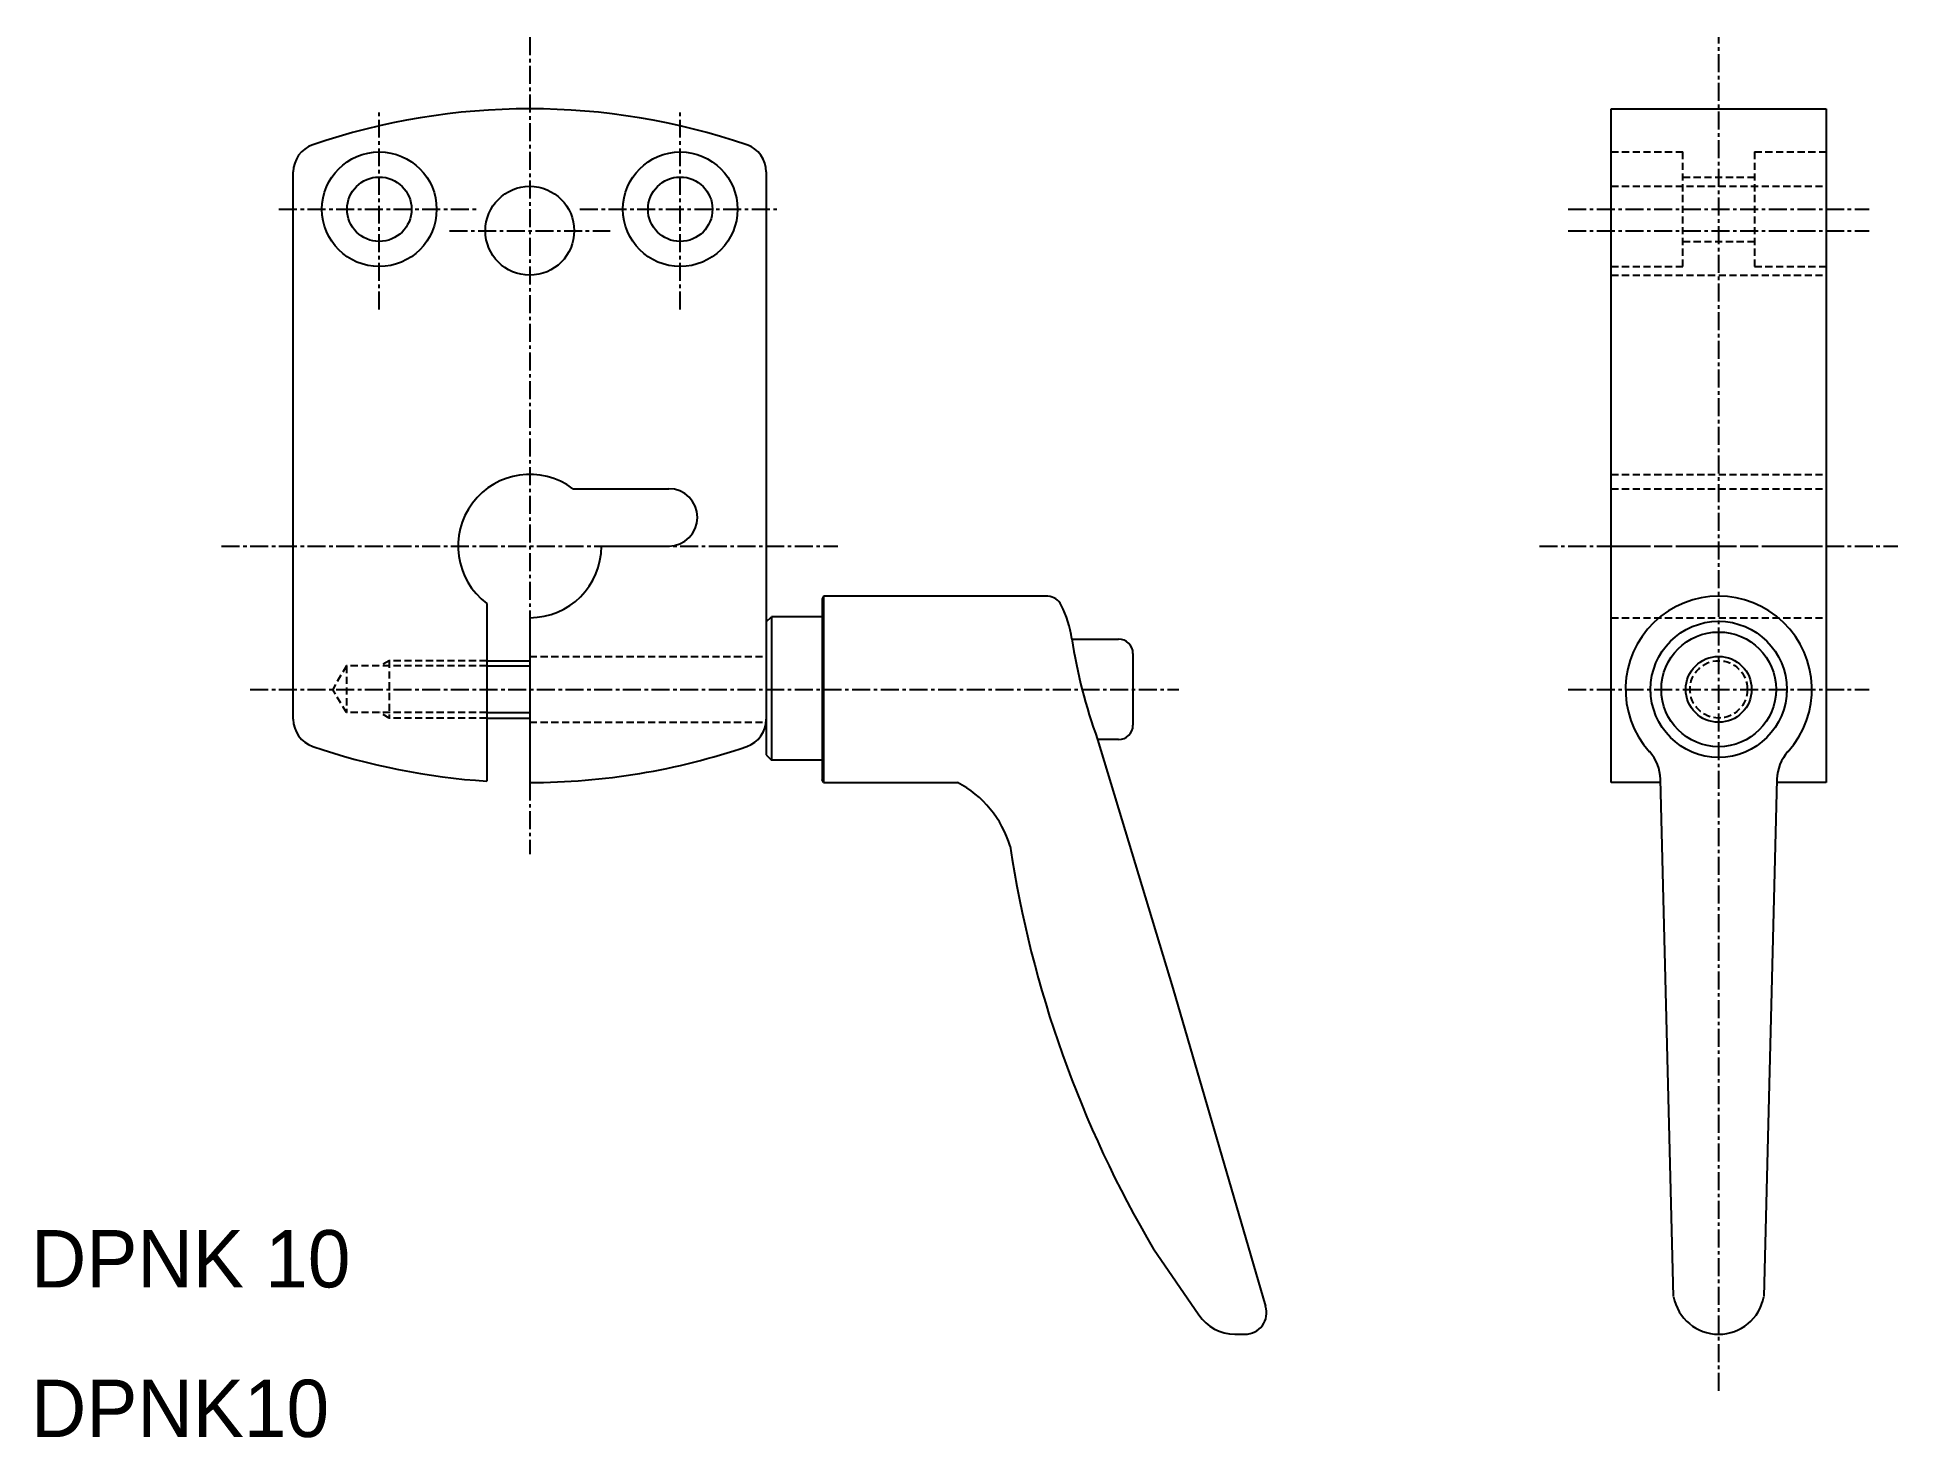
# Model space of a CAD drawing. Extents: x 76 to 206, y 70 to 168.
import ezdxf

# ---------------------------------------------------------------- set-up
doc = ezdxf.new("R2010")
doc.units = 0
doc.linetypes.add('CENTER', pattern=[2, 1.25, -0.25, 0.25, -0.25])
doc.linetypes.add('DASHED', pattern=[0.75, 0.5, -0.25])
doc.layers.get('0').update_dxf_attribs({"linetype": 'CONTINUOUS'})
doc.layers.add('CENTER', color=1, linetype='CENTER')

msp = doc.modelspace()

# ---------------------------------------------------------------- linework, layer by layer
at = {"color": 7, "linetype": 'CONTINUOUS'}
for p, q in [((186.06, 162.62), (201.06, 162.62)), ((186.06, 115.62), (186.06, 162.62)), ((201.06, 162.62), (201.06, 115.62)), ((94.1, 120.03), (94.1, 158.22)), ((127.1, 158.22), (127.1, 120.03)), ((113.6, 136.12), (120.3, 136.12)), ((115.6, 132.12), (120.3, 132.12)), ((131.1, 128.62), (131.01, 128.42)), ((131.1, 128.62), (131.1, 115.62)), ((146.76, 128.62), (131.1, 128.62)), ((107.6, 128.12), (107.6, 115.72)), ((131.01, 128.42), (131.01, 126.18)), ((110.6, 127.12), (110.6, 115.62)), ((127.1, 126.82), (127.46, 127.18)), ((127.1, 126.82), (127.1, 117.55)), ((127.46, 127.18), (127.46, 117.18)), ((131.01, 127.18), (127.46, 127.18)), ((131.01, 126.18), (131.01, 118.18)), ((148.42, 125.62), (151.69, 125.62)), ((107.6, 124.12), (110.6, 124.12)), ((152.69, 124.62), (152.69, 119.62)), ((188.82, 121.83), (188.81, 122.12)), ((198.31, 122.12), (198.3, 121.83)), ((107.6, 120.12), (110.6, 120.12)), ((131.01, 118.18), (131.01, 115.83)), ((151.69, 118.62), (150.22, 118.62)), ((150.22, 118.62), (155.48, 101.27)), ((127.1, 117.55), (127.46, 117.18)), ((131.01, 117.18), (127.46, 117.18)), ((131.1, 115.62), (131.01, 115.83)), ((131.1, 115.62), (140.45, 115.62)), ((189.5, 115.62), (186.06, 115.62)), ((190.41, 79.75), (189.5, 115.84)), ((197.62, 115.84), (196.7, 79.75)), ((201.06, 115.62), (197.61, 115.62)), ((155.48, 101.27), (161.94, 79.08)), ((159.81, 77.12), (160.51, 77.12))]:
    msp.add_line(p, q, dxfattribs=at)
at = {"color": 3, "linetype": 'DASHED'}
for p, q in [((186.06, 159.62), (191.06, 159.62)), ((191.06, 151.62), (191.06, 159.62)), ((196.06, 159.62), (196.06, 151.62)), ((196.06, 159.62), (201.06, 159.62)), ((186.06, 157.22), (201.06, 157.22)), ((191.06, 157.87), (196.06, 157.87)), ((191.06, 153.37), (196.06, 153.37)), ((186.06, 151.62), (191.06, 151.62)), ((186.06, 151.02), (201.06, 151.02)), ((196.06, 151.62), (201.06, 151.62)), ((186.06, 137.12), (201.06, 137.12)), ((186.06, 136.12), (201.06, 136.12)), ((186.06, 132.12), (201.06, 132.12)), ((186.06, 127.12), (201.06, 127.12)), ((97.8, 123.75), (96.85, 122.12)), ((97.8, 123.75), (97.8, 120.5)), ((107.6, 123.75), (97.8, 123.75)), ((100.8, 124.12), (100.14, 123.75)), ((100.8, 124.12), (100.8, 120.12)), ((107.6, 124.12), (100.8, 124.12)), ((110.6, 124.42), (127.1, 124.42)), ((97.8, 120.5), (96.85, 122.12)), ((107.6, 120.5), (97.8, 120.5)), ((100.8, 120.12), (100.14, 120.5)), ((107.6, 120.12), (100.8, 120.12)), ((110.6, 119.82), (127.09, 119.82))]:
    msp.add_line(p, q, dxfattribs=at)
for p, q in [((131.1, 118.18), (131.1, 126.18)), ((154.13, 83.07), (157.29, 78.48))]:
    msp.add_line(p, q)
at = {"color": 3, "linetype": 'CONTINUOUS'}
for p, q in [((107.6, 123.75), (110.6, 123.75)), ((107.6, 120.5), (110.6, 120.5))]:
    msp.add_line(p, q, dxfattribs=at)
at = {"color": 7, "linetype": 'CONTINUOUS'}
for centre, radius in [((100.1, 155.62), 4), ((121.1, 155.62), 4), ((100.1, 155.62), 2.25), ((110.6, 154.12), 3.1), ((121.1, 155.62), 2.25), ((193.56, 122.12), 4.75), ((193.56, 122.12), 4), ((193.56, 122.12), 2.3)]:
    msp.add_circle(centre, radius, dxfattribs=at)
at = {"color": 3, "linetype": 'DASHED'}
msp.add_circle((193.56, 122.12), 2, dxfattribs=at)
at = {"color": 7, "linetype": 'CONTINUOUS'}
for centre, radius, start, end in [((110.6, 115.75), 46.88, 71.1483, 108.8517), ((96.1, 158.22), 2, 108.8517, 180), ((125.1, 158.22), 2, 0, 71.1483), ((120.3, 134.12), 2, 270, 90), ((146.65, 127.47), 1.16, 27.0804, 84.8054), ((193.56, 122.12), 6.5, 317.9916, 222.0084), ((184.6, 131.19), 36.6, 188.7008, 200.0707), ((151.69, 124.62), 1, 0, 90), ((96.1, 120.03), 2, 180, 251.1483), ((125.1, 120.03), 2, 288.8517, 0), ((125.1, 120.03), 2, 288.8517, 0), ((151.69, 119.62), 1, 270, 0), ((110.6, 162.5), 46.88, 251.1483, 266.3306), ((110.6, 162.5), 46.88, 270, 288.8517), ((186.5, 115.77), 3, 1.4485, 42.0084), ((200.62, 115.77), 3, 137.9916, 178.5515), ((221.82, 123.03), 78.61, 188.6792, 210.5532), ((193.56, 80.32), 3.2, 190.4216, 349.5784), ((160.51, 78.62), 1.5, 270.0642, 17.5744)]:
    msp.add_arc(centre, radius, start, end, dxfattribs=at)
for centre, radius, start, end in [((110.6, 132.12), 5, 53.1301, 233.1301), ((110.6, 132.12), 5, 270, 0), ((141.42, 124.77), 7.05, 7.1945, 27.272), ((137.01, 109.06), 7.41, 16.536, 62.3449), ((159.8, 80.12), 3, 213.1529, 270.0642)]:
    msp.add_arc(centre, radius, start, end)
at = {"layer": 'CENTER', "color": 1, "linetype": 'CENTER'}
for p, q in [((110.6, 167.62), (110.6, 110.62)), ((193.56, 73.18), (193.56, 167.62)), ((100.1, 148.62), (100.1, 162.62)), ((121.1, 148.62), (121.1, 162.62)), ((93.1, 155.62), (107.1, 155.62)), ((114.1, 155.62), (128.1, 155.62)), ((183.06, 155.62), (204.06, 155.62)), ((105, 154.12), (116.2, 154.12)), ((183.06, 154.12), (204.06, 154.12)), ((89.1, 132.12), (132.1, 132.12)), ((181.06, 132.12), (206.06, 132.12)), ((91.1, 122.12), (155.9, 122.12)), ((183.06, 122.12), (204.06, 122.12))]:
    msp.add_line(p, q, dxfattribs=at)

# ---------------------------------------------------------------- texts
at = {"color": 7, "linetype": 'CONTINUOUS'}
for s, p in [('DPNK 10', (75.79, 80.39)), ('DPNK10', (75.79, 69.95))]:
    msp.add_text(s, height=4, dxfattribs=at).set_placement(p)

doc.saveas('drawing.dxf')
